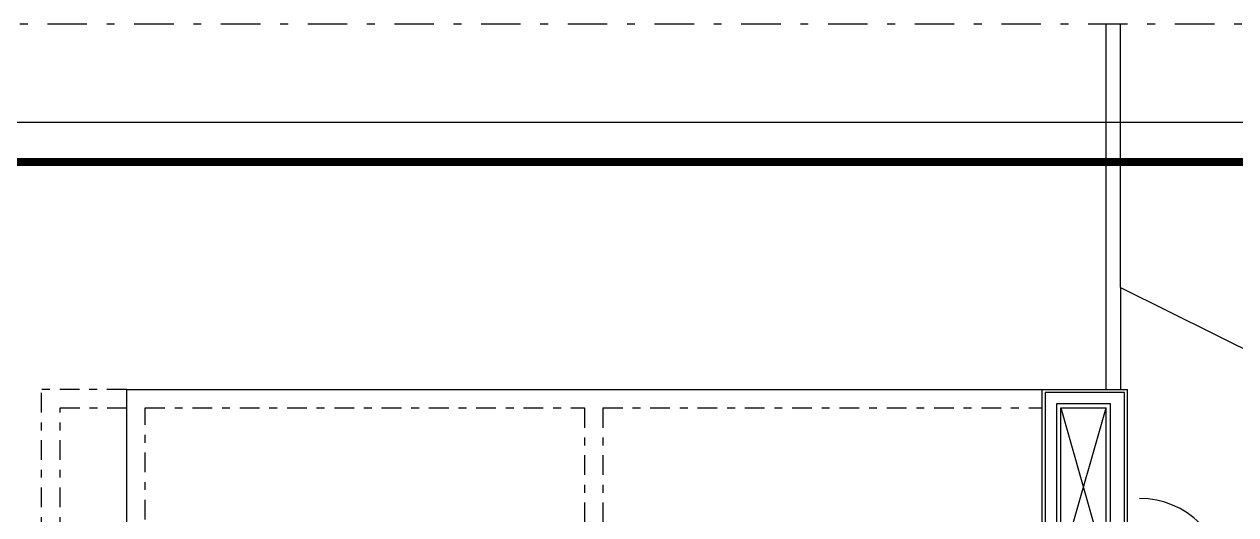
# Model space of a CAD drawing. Header units: millimetres. Extents: x 2317 to 2736, y 1295 to 1343.
# Drawn here: x 2503.31 to 2518.68, y 1336.33 to 1342.55 of the extents above; entities that cross this region are included whole.
import ezdxf

# ---------------------------------------------------------------- set-up
doc = ezdxf.new("R2010")
doc.units = ezdxf.units.MM
doc.linetypes.add('DASHDOT', pattern=[1, 0.5, -0.25, 0, -0.25])
doc.layers.add('ARQUITETONICO', color=8, linetype='Continuous')

msp = doc.modelspace()

# ---------------------------------------------------------------- linework, layer by layer
msp.add_lwpolyline([(2491.473, 1299.254), (2549.673, 1299.254), (2549.673, 1341.304), (2491.473, 1341.304)], close=True)
at = {"const_width": 0.1}
msp.add_lwpolyline([(2491.973, 1299.754), (2549.173, 1299.754), (2549.173, 1340.804), (2491.973, 1340.804)], close=True, dxfattribs=at)
at = {"layer": 'ARQUITETONICO', "linetype": 'DASHDOT'}
msp.add_line((2520.607, 1342.553), (2496.115, 1342.553), dxfattribs=at)
at = {"layer": 'ARQUITETONICO'}
for p, q in [((2517.035, 1337.916), (2517.035, 1342.553)), ((2517.215, 1339.213), (2517.215, 1342.553)), ((2517.215, 1339.213), (2520.607, 1337.524)), ((2517.215, 1339.213), (2517.215, 1337.916)), ((2504.611, 1337.916), (2516.225, 1337.916)), ((2504.611, 1335.666), (2504.611, 1337.916)), ((2516.225, 1335.666), (2516.225, 1337.916)), ((2516.225, 1337.916), (2517.305, 1337.916)), ((2517.305, 1335.455), (2517.305, 1337.916)), ((2517.269, 1337.88), (2516.261, 1337.88)), ((2516.261, 1337.88), (2516.261, 1335.63)), ((2517.269, 1335.419), (2517.269, 1337.88)), ((2517.089, 1337.736), (2516.405, 1337.736)), ((2516.405, 1337.736), (2516.405, 1335.612)), ((2516.459, 1335.666), (2516.459, 1337.682)), ((2516.459, 1337.682), (2517.035, 1337.682)), ((2516.459, 1335.666), (2517.035, 1337.682)), ((2516.459, 1337.682), (2517.035, 1335.666)), ((2517.035, 1335.666), (2517.035, 1337.682)), ((2517.089, 1335.612), (2517.089, 1337.736))]:
    msp.add_line(p, q, dxfattribs=at)
at = {"layer": 'ARQUITETONICO', "linetype": 'DASHDOT', "ltscale": 0.5}
for p, q in [((2503.531, 1322.623), (2503.531, 1337.916)), ((2504.611, 1337.916), (2503.531, 1337.916)), ((2503.765, 1322.623), (2503.765, 1337.682)), ((2503.765, 1337.682), (2504.611, 1337.682)), ((2504.845, 1337.682), (2510.418, 1337.682)), ((2504.845, 1335.666), (2504.845, 1337.682)), ((2510.418, 1337.682), (2510.418, 1335.666)), ((2510.652, 1337.682), (2516.225, 1337.682)), ((2510.652, 1337.682), (2510.652, 1335.666))]:
    msp.add_line(p, q, dxfattribs=at)
at = {"layer": 'ARQUITETONICO'}
for centre, start, end in [((2517.458, 1335.455), 0, 90), ((2519.618, 1335.455), 90, 180)]:
    msp.add_arc(centre, 1.08, start, end, dxfattribs=at)

doc.saveas('drawing.dxf')
